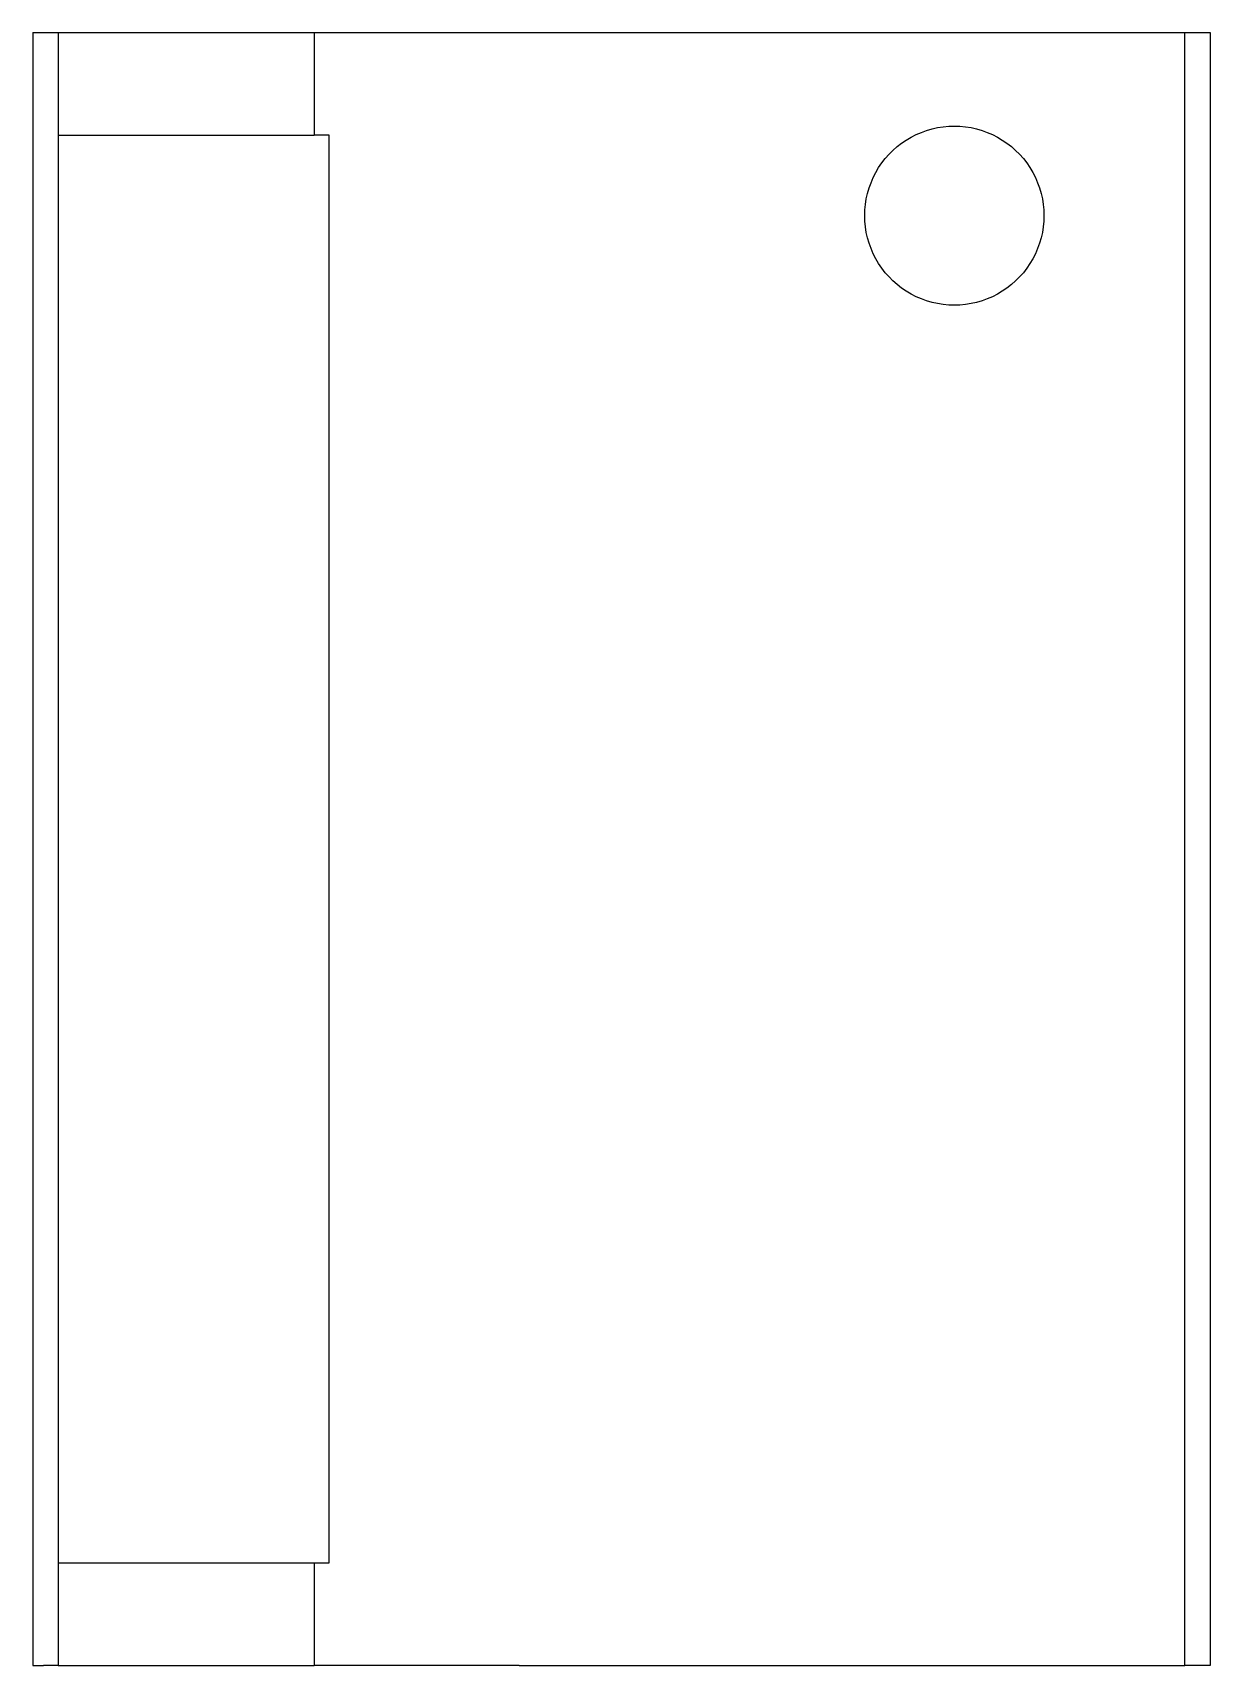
# Model space of a CAD drawing. Header units: metres. Extents: x -46 to 0, y 0 to 63.8.
import ezdxf

# ---------------------------------------------------------------- set-up
doc = ezdxf.new("R2010")
doc.units = ezdxf.units.M

msp = doc.modelspace()

# ---------------------------------------------------------------- linework, layer by layer
for points in [[(-46, 63.8), (-46, 62.524), (-46, 61.248), (-46, 59.972), (-46, 58.696), (-46, 57.42), (-46, 56.144), (-46, 54.868), (-46, 53.592), (-46, 52.316), (-46, 51.04), (-46, 49.764), (-46, 48.488), (-46, 47.212), (-46, 45.936), (-46, 44.66), (-46, 43.384), (-46, 42.108), (-46, 40.832), (-46, 39.556), (-46, 38.28), (-46, 37.004), (-46, 35.728), (-46, 34.452), (-46, 33.176), (-46, 31.9), (-46, 30.624), (-46, 29.348), (-46, 28.072), (-46, 26.796), (-46, 25.52), (-46, 24.244), (-46, 22.968), (-46, 21.692), (-46, 20.416), (-46, 19.14), (-46, 17.864), (-46, 16.588), (-46, 15.312), (-46, 14.036), (-46, 12.76), (-46, 11.484), (-46, 10.208), (-46, 8.932), (-46, 7.656), (-46, 6.38), (-46, 5.104), (-46, 3.828), (-46, 2.552), (-46, 1.276), (-46, 0)], [(-46, 63.8), (-45.999, 63.8), (-45.999, 63.8), (-45.998, 63.8), (-45.997, 63.8), (-45.995, 63.8), (-45.993, 63.8), (-45.991, 63.8), (-45.988, 63.8), (-45.985, 63.8), (-45.982, 63.8), (-45.979, 63.8), (-45.975, 63.8), (-45.97, 63.8), (-45.966, 63.8), (-45.961, 63.8), (-45.955, 63.8), (-45.95, 63.8), (-45.944, 63.8), (-45.937, 63.8), (-45.93, 63.8), (-45.923, 63.8), (-45.916, 63.8), (-45.908, 63.8), (-45.9, 63.8), (-45.892, 63.8), (-45.883, 63.8), (-45.873, 63.8), (-45.864, 63.8), (-45.854, 63.8), (-45.844, 63.8), (-45.834, 63.8), (-45.823, 63.8), (-45.812, 63.8), (-45.8, 63.8), (-45.788, 63.8), (-45.776, 63.8), (-45.764, 63.8), (-45.751, 63.8), (-45.738, 63.8), (-45.724, 63.8), (-45.71, 63.8), (-45.696, 63.8), (-45.682, 63.8), (-45.667, 63.8), (-45.652, 63.8), (-45.636, 63.8), (-45.621, 63.8), (-45.604, 63.8), (-45.588, 63.8), (-45.571, 63.8)], [(-45.571, 63.8), (-45.55, 63.8), (-45.528, 63.8), (-45.506, 63.8), (-45.485, 63.8), (-45.465, 63.8), (-45.444, 63.8), (-45.424, 63.8), (-45.405, 63.8), (-45.386, 63.8), (-45.368, 63.8), (-45.35, 63.8), (-45.332, 63.8), (-45.315, 63.8), (-45.298, 63.8), (-45.282, 63.8), (-45.267, 63.8), (-45.251, 63.8), (-45.236, 63.8), (-45.222, 63.8), (-45.208, 63.8), (-45.194, 63.8), (-45.181, 63.8), (-45.169, 63.8), (-45.156, 63.8), (-45.144, 63.8), (-45.133, 63.8), (-45.123, 63.8), (-45.112, 63.8), (-45.102, 63.8), (-45.093, 63.8), (-45.084, 63.8), (-45.075, 63.8), (-45.067, 63.8), (-45.06, 63.8), (-45.052, 63.8), (-45.046, 63.8), (-45.04, 63.8), (-45.034, 63.8), (-45.028, 63.8), (-45.024, 63.8), (-45.019, 63.8), (-45.015, 63.8), (-45.011, 63.8), (-45.009, 63.8), (-45.006, 63.8), (-45.004, 63.8), (-45.002, 63.8), (-45.002, 63.8), (-45.001, 63.8), (-45, 63.8)], [(-45, 63.8), (-45, 63.72), (-45, 63.64), (-45, 63.56), (-45, 63.48), (-45, 63.4), (-45, 63.32), (-45, 63.24), (-45, 63.16), (-45, 63.08), (-45, 63), (-45, 62.92), (-45, 62.84), (-45, 62.76), (-45, 62.68), (-45, 62.6), (-45, 62.52), (-45, 62.44), (-45, 62.36), (-45, 62.28), (-45, 62.2), (-45, 62.12), (-45, 62.04), (-45, 61.96), (-45, 61.88), (-45, 61.8), (-45, 61.72), (-45, 61.64), (-45, 61.56), (-45, 61.48), (-45, 61.4), (-45, 61.32), (-45, 61.24), (-45, 61.16), (-45, 61.08), (-45, 61), (-45, 60.92), (-45, 60.84), (-45, 60.76), (-45, 60.68), (-45, 60.6), (-45, 60.52), (-45, 60.44), (-45, 60.36), (-45, 60.28), (-45, 60.2), (-45, 60.12), (-45, 60.04), (-45, 59.96), (-45, 59.88), (-45, 59.8)], [(-45, 63.8), (-44.965, 63.8), (-44.93, 63.8), (-44.895, 63.8), (-44.83, 63.8), (-44.727, 63.8), (-44.623, 63.8), (-44.52, 63.8), (-44.362, 63.8), (-44.195, 63.8), (-44.028, 63.8), (-43.846, 63.8), (-43.624, 63.8), (-43.402, 63.8), (-43.181, 63.8), (-42.928, 63.8), (-42.662, 63.8), (-42.397, 63.8), (-42.127, 63.8), (-41.831, 63.8), (-41.535, 63.8), (-41.239, 63.8), (-40.935, 63.8), (-40.623, 63.8), (-40.312, 63.8), (-40, 63.8), (-39.688, 63.8), (-39.377, 63.8), (-39.065, 63.8), (-38.761, 63.8), (-38.465, 63.8), (-38.169, 63.8), (-37.873, 63.8), (-37.603, 63.8), (-37.338, 63.8), (-37.072, 63.8), (-36.819, 63.8), (-36.598, 63.8), (-36.376, 63.8), (-36.154, 63.8), (-35.972, 63.8), (-35.805, 63.8), (-35.638, 63.8), (-35.48, 63.8), (-35.377, 63.8), (-35.273, 63.8), (-35.17, 63.8), (-35.105, 63.8), (-35.07, 63.8), (-35.035, 63.8), (-35, 63.8)], [(-35, 63.8), (-35, 63.72), (-35, 63.64), (-35, 63.56), (-35, 63.48), (-35, 63.4), (-35, 63.32), (-35, 63.24), (-35, 63.16), (-35, 63.08), (-35, 63), (-35, 62.92), (-35, 62.84), (-35, 62.76), (-35, 62.68), (-35, 62.6), (-35, 62.52), (-35, 62.44), (-35, 62.36), (-35, 62.28), (-35, 62.2), (-35, 62.12), (-35, 62.04), (-35, 61.96), (-35, 61.88), (-35, 61.8), (-35, 61.72), (-35, 61.64), (-35, 61.56), (-35, 61.48), (-35, 61.4), (-35, 61.32), (-35, 61.24), (-35, 61.16), (-35, 61.08), (-35, 61), (-35, 60.92), (-35, 60.84), (-35, 60.76), (-35, 60.68), (-35, 60.6), (-35, 60.52), (-35, 60.44), (-35, 60.36), (-35, 60.28), (-35, 60.2), (-35, 60.12), (-35, 60.04), (-35, 59.96), (-35, 59.88), (-35, 59.8)], [(-35, 63.8), (-34.986, 63.8), (-34.972, 63.8), (-34.958, 63.8), (-34.932, 63.8), (-34.89, 63.8), (-34.848, 63.8), (-34.805, 63.8), (-34.74, 63.8), (-34.67, 63.8), (-34.601, 63.8), (-34.524, 63.8), (-34.427, 63.8), (-34.331, 63.8), (-34.235, 63.8), (-34.121, 63.8), (-33.999, 63.8), (-33.878, 63.8), (-33.753, 63.8), (-33.608, 63.8), (-33.462, 63.8), (-33.317, 63.8), (-33.159, 63.8), (-32.992, 63.8), (-32.824, 63.8), (-32.657, 63.8), (-32.47, 63.8), (-32.282, 63.8), (-32.095, 63.8), (-31.9, 63.8), (-31.695, 63.8), (-31.49, 63.8), (-31.286, 63.8), (-31.068, 63.8), (-30.848, 63.8), (-30.628, 63.8), (-30.405, 63.8), (-30.173, 63.8), (-29.941, 63.8), (-29.709, 63.8), (-29.47, 63.8), (-29.228, 63.8), (-28.987, 63.8), (-28.745, 63.8), (-28.497, 63.8), (-28.249, 63.8), (-28.002, 63.8), (-27.752, 63.8), (-27.502, 63.8), (-27.251, 63.8), (-27, 63.8)], [(-27, 63.8), (-26.48, 63.8), (-25.96, 63.8), (-25.44, 63.8), (-24.92, 63.8), (-24.4, 63.8), (-23.88, 63.8), (-23.36, 63.8), (-22.84, 63.8), (-22.32, 63.8), (-21.8, 63.8), (-21.28, 63.8), (-20.76, 63.8), (-20.24, 63.8), (-19.72, 63.8), (-19.2, 63.8), (-18.68, 63.8), (-18.16, 63.8), (-17.64, 63.8), (-17.12, 63.8), (-16.6, 63.8), (-16.08, 63.8), (-15.56, 63.8), (-15.04, 63.8), (-14.52, 63.8), (-14, 63.8), (-13.48, 63.8), (-12.96, 63.8), (-12.44, 63.8), (-11.92, 63.8), (-11.4, 63.8), (-10.88, 63.8), (-10.36, 63.8), (-9.84, 63.8), (-9.32, 63.8), (-8.8, 63.8), (-8.28, 63.8), (-7.76, 63.8), (-7.24, 63.8), (-6.72, 63.8), (-6.2, 63.8), (-5.68, 63.8), (-5.16, 63.8), (-4.64, 63.8), (-4.12, 63.8), (-3.6, 63.8), (-3.08, 63.8), (-2.56, 63.8), (-2.04, 63.8), (-1.52, 63.8), (-1, 63.8)], [(-1, 0), (-1, 1.276), (-1, 2.552), (-1, 3.828), (-1, 5.104), (-1, 6.38), (-1, 7.656), (-1, 8.932), (-1, 10.208), (-1, 11.484), (-1, 12.76), (-1, 14.036), (-1, 15.312), (-1, 16.588), (-1, 17.864), (-1, 19.14), (-1, 20.416), (-1, 21.692), (-1, 22.968), (-1, 24.244), (-1, 25.52), (-1, 26.796), (-1, 28.072), (-1, 29.348), (-1, 30.624), (-1, 31.9), (-1, 33.176), (-1, 34.452), (-1, 35.728), (-1, 37.004), (-1, 38.28), (-1, 39.556), (-1, 40.832), (-1, 42.108), (-1, 43.384), (-1, 44.66), (-1, 45.936), (-1, 47.212), (-1, 48.488), (-1, 49.764), (-1, 51.04), (-1, 52.316), (-1, 53.592), (-1, 54.868), (-1, 56.144), (-1, 57.42), (-1, 58.696), (-1, 59.972), (-1, 61.248), (-1, 62.524), (-1, 63.8)], [(-1, 63.8), (-0.98, 63.8), (-0.96, 63.8), (-0.94, 63.8), (-0.92, 63.8), (-0.9, 63.8), (-0.88, 63.8), (-0.86, 63.8), (-0.84, 63.8), (-0.82, 63.8), (-0.8, 63.8), (-0.78, 63.8), (-0.76, 63.8), (-0.74, 63.8), (-0.72, 63.8), (-0.7, 63.8), (-0.68, 63.8), (-0.66, 63.8), (-0.64, 63.8), (-0.62, 63.8), (-0.6, 63.8), (-0.58, 63.8), (-0.56, 63.8), (-0.54, 63.8), (-0.52, 63.8), (-0.5, 63.8), (-0.48, 63.8), (-0.46, 63.8), (-0.44, 63.8), (-0.42, 63.8), (-0.4, 63.8), (-0.38, 63.8), (-0.36, 63.8), (-0.34, 63.8), (-0.32, 63.8), (-0.3, 63.8), (-0.28, 63.8), (-0.26, 63.8), (-0.24, 63.8), (-0.22, 63.8), (-0.2, 63.8), (-0.18, 63.8), (-0.16, 63.8), (-0.14, 63.8), (-0.12, 63.8), (-0.1, 63.8), (-0.08, 63.8), (-0.06, 63.8), (-0.04, 63.8), (-0.02, 63.8), (0, 63.8)], [(0, 63.8), (0, 62.524), (0, 61.248), (0, 59.972), (0, 58.696), (0, 57.42), (0, 56.144), (0, 54.868), (0, 53.592), (0, 52.316), (0, 51.04), (0, 49.764), (0, 48.488), (0, 47.212), (0, 45.936), (0, 44.66), (0, 43.384), (0, 42.108), (0, 40.832), (0, 39.556), (0, 38.28), (0, 37.004), (0, 35.728), (0, 34.452), (0, 33.176), (0, 31.9), (0, 30.624), (0, 29.348), (0, 28.072), (0, 26.796), (0, 25.52), (0, 24.244), (0, 22.968), (0, 21.692), (0, 20.416), (0, 19.14), (0, 17.864), (0, 16.588), (0, 15.312), (0, 14.036), (0, 12.76), (0, 11.484), (0, 10.208), (0, 8.932), (0, 7.656), (0, 6.38), (0, 5.104), (0, 3.828), (0, 2.552), (0, 1.276), (0, 0)], [(-13.5, 56.65), (-13.493, 56.87), (-13.472, 57.089), (-13.438, 57.306), (-13.39, 57.52), (-13.329, 57.732), (-13.254, 57.938), (-13.167, 58.14), (-13.067, 58.336), (-12.955, 58.525), (-12.832, 58.707), (-12.697, 58.881), (-12.551, 59.046), (-12.396, 59.201), (-12.231, 59.347), (-12.057, 59.482), (-11.875, 59.605), (-11.686, 59.717), (-11.49, 59.817), (-11.288, 59.904), (-11.082, 59.979), (-10.87, 60.04), (-10.656, 60.088), (-10.439, 60.122), (-10.22, 60.143), (-10, 60.15), (-9.78, 60.143), (-9.561, 60.122), (-9.344, 60.088), (-9.13, 60.04), (-8.918, 59.979), (-8.712, 59.904), (-8.51, 59.817), (-8.314, 59.717), (-8.125, 59.605), (-7.943, 59.482), (-7.769, 59.347), (-7.604, 59.201), (-7.449, 59.046), (-7.303, 58.881), (-7.168, 58.707), (-7.045, 58.525), (-6.933, 58.336), (-6.833, 58.14), (-6.746, 57.938), (-6.671, 57.732), (-6.61, 57.52), (-6.562, 57.306), (-6.528, 57.089), (-6.507, 56.87), (-6.5, 56.65)], [(-45, 59.8), (-45, 58.684), (-45, 57.568), (-45, 56.452), (-45, 55.336), (-45, 54.22), (-45, 53.104), (-45, 51.988), (-45, 50.872), (-45, 49.756), (-45, 48.64), (-45, 47.524), (-45, 46.408), (-45, 45.292), (-45, 44.176), (-45, 43.06), (-45, 41.944), (-45, 40.828), (-45, 39.712), (-45, 38.596), (-45, 37.48), (-45, 36.364), (-45, 35.248), (-45, 34.132), (-45, 33.016), (-45, 31.9), (-45, 30.784), (-45, 29.668), (-45, 28.552), (-45, 27.436), (-45, 26.32), (-45, 25.204), (-45, 24.088), (-45, 22.972), (-45, 21.856), (-45, 20.74), (-45, 19.624), (-45, 18.508), (-45, 17.392), (-45, 16.276), (-45, 15.16), (-45, 14.044), (-45, 12.928), (-45, 11.812), (-45, 10.696), (-45, 9.58), (-45, 8.464), (-45, 7.348), (-45, 6.232), (-45, 5.116), (-45, 4)], [(-45, 59.8), (-44.965, 59.8), (-44.93, 59.8), (-44.895, 59.8), (-44.83, 59.8), (-44.727, 59.8), (-44.623, 59.8), (-44.52, 59.8), (-44.362, 59.8), (-44.195, 59.8), (-44.028, 59.8), (-43.846, 59.8), (-43.624, 59.8), (-43.402, 59.8), (-43.181, 59.8), (-42.928, 59.8), (-42.662, 59.8), (-42.397, 59.8), (-42.127, 59.8), (-41.831, 59.8), (-41.535, 59.8), (-41.239, 59.8), (-40.935, 59.8), (-40.623, 59.8), (-40.312, 59.8), (-40, 59.8), (-39.688, 59.8), (-39.377, 59.8), (-39.065, 59.8), (-38.761, 59.8), (-38.465, 59.8), (-38.169, 59.8), (-37.873, 59.8), (-37.603, 59.8), (-37.338, 59.8), (-37.072, 59.8), (-36.819, 59.8), (-36.598, 59.8), (-36.376, 59.8), (-36.154, 59.8), (-35.972, 59.8), (-35.805, 59.8), (-35.638, 59.8), (-35.48, 59.8), (-35.377, 59.8), (-35.273, 59.8), (-35.17, 59.8), (-35.105, 59.8), (-35.07, 59.8), (-35.035, 59.8), (-35, 59.8)], [(-34.416, 59.8), (-34.438, 59.8), (-34.461, 59.8), (-34.483, 59.8), (-34.505, 59.8), (-34.525, 59.8), (-34.546, 59.8), (-34.567, 59.8), (-34.586, 59.8), (-34.605, 59.8), (-34.624, 59.8), (-34.643, 59.8), (-34.66, 59.8), (-34.678, 59.8), (-34.695, 59.8), (-34.712, 59.8), (-34.728, 59.8), (-34.743, 59.8), (-34.759, 59.8), (-34.773, 59.8), (-34.787, 59.8), (-34.802, 59.8), (-34.815, 59.8), (-34.828, 59.8), (-34.84, 59.8), (-34.853, 59.8), (-34.864, 59.8), (-34.875, 59.8), (-34.885, 59.8), (-34.896, 59.8), (-34.905, 59.8), (-34.914, 59.8), (-34.923, 59.8), (-34.931, 59.8), (-34.939, 59.8), (-34.946, 59.8), (-34.953, 59.8), (-34.959, 59.8), (-34.965, 59.8), (-34.971, 59.8), (-34.976, 59.8), (-34.98, 59.8), (-34.984, 59.8), (-34.988, 59.8), (-34.991, 59.8), (-34.993, 59.8), (-34.996, 59.8), (-34.997, 59.8), (-34.998, 59.8), (-34.999, 59.8), (-35, 59.8)], [(-34.416, 4), (-34.416, 5.116), (-34.416, 6.232), (-34.416, 7.348), (-34.416, 8.464), (-34.416, 9.58), (-34.416, 10.696), (-34.416, 11.812), (-34.416, 12.928), (-34.416, 14.044), (-34.416, 15.16), (-34.416, 16.276), (-34.416, 17.392), (-34.416, 18.508), (-34.416, 19.624), (-34.416, 20.74), (-34.416, 21.856), (-34.416, 22.972), (-34.416, 24.088), (-34.416, 25.204), (-34.416, 26.32), (-34.416, 27.436), (-34.416, 28.552), (-34.416, 29.668), (-34.416, 30.784), (-34.416, 31.9), (-34.416, 33.016), (-34.416, 34.132), (-34.416, 35.248), (-34.416, 36.364), (-34.416, 37.48), (-34.416, 38.596), (-34.416, 39.712), (-34.416, 40.828), (-34.416, 41.944), (-34.416, 43.06), (-34.416, 44.176), (-34.416, 45.292), (-34.416, 46.408), (-34.416, 47.524), (-34.416, 48.64), (-34.416, 49.756), (-34.416, 50.872), (-34.416, 51.988), (-34.416, 53.104), (-34.416, 54.22), (-34.416, 55.336), (-34.416, 56.452), (-34.416, 57.568), (-34.416, 58.684), (-34.416, 59.8)], [(-6.5, 56.65), (-6.507, 56.43), (-6.528, 56.211), (-6.562, 55.994), (-6.61, 55.78), (-6.671, 55.568), (-6.746, 55.362), (-6.833, 55.16), (-6.933, 54.964), (-7.045, 54.775), (-7.168, 54.593), (-7.303, 54.419), (-7.449, 54.254), (-7.604, 54.099), (-7.769, 53.953), (-7.943, 53.818), (-8.125, 53.695), (-8.314, 53.583), (-8.51, 53.483), (-8.712, 53.396), (-8.918, 53.321), (-9.13, 53.26), (-9.344, 53.212), (-9.561, 53.178), (-9.78, 53.157), (-10, 53.15), (-10.22, 53.157), (-10.439, 53.178), (-10.656, 53.212), (-10.87, 53.26), (-11.082, 53.321), (-11.288, 53.396), (-11.49, 53.483), (-11.686, 53.583), (-11.875, 53.695), (-12.057, 53.818), (-12.231, 53.953), (-12.396, 54.099), (-12.551, 54.254), (-12.697, 54.419), (-12.832, 54.593), (-12.955, 54.775), (-13.067, 54.964), (-13.167, 55.16), (-13.254, 55.362), (-13.329, 55.568), (-13.39, 55.78), (-13.438, 55.994), (-13.472, 56.211), (-13.493, 56.43), (-13.5, 56.65)], [(-45, 4), (-45, 3.92), (-45, 3.84), (-45, 3.76), (-45, 3.68), (-45, 3.6), (-45, 3.52), (-45, 3.44), (-45, 3.36), (-45, 3.28), (-45, 3.2), (-45, 3.12), (-45, 3.04), (-45, 2.96), (-45, 2.88), (-45, 2.8), (-45, 2.72), (-45, 2.64), (-45, 2.56), (-45, 2.48), (-45, 2.4), (-45, 2.32), (-45, 2.24), (-45, 2.16), (-45, 2.08), (-45, 2), (-45, 1.92), (-45, 1.84), (-45, 1.76), (-45, 1.68), (-45, 1.6), (-45, 1.52), (-45, 1.44), (-45, 1.36), (-45, 1.28), (-45, 1.2), (-45, 1.12), (-45, 1.04), (-45, 0.96), (-45, 0.88), (-45, 0.8), (-45, 0.72), (-45, 0.64), (-45, 0.56), (-45, 0.48), (-45, 0.4), (-45, 0.32), (-45, 0.24), (-45, 0.16), (-45, 0.08), (-45, 0)], [(-45, 4), (-44.965, 4), (-44.93, 4), (-44.895, 4), (-44.83, 4), (-44.727, 4), (-44.623, 4), (-44.52, 4), (-44.362, 4), (-44.195, 4), (-44.028, 4), (-43.846, 4), (-43.624, 4), (-43.402, 4), (-43.181, 4), (-42.928, 4), (-42.662, 4), (-42.397, 4), (-42.127, 4), (-41.831, 4), (-41.535, 4), (-41.239, 4), (-40.935, 4), (-40.623, 4), (-40.312, 4), (-40, 4), (-39.688, 4), (-39.377, 4), (-39.065, 4), (-38.761, 4), (-38.465, 4), (-38.169, 4), (-37.873, 4), (-37.603, 4), (-37.338, 4), (-37.072, 4), (-36.819, 4), (-36.598, 4), (-36.376, 4), (-36.154, 4), (-35.972, 4), (-35.805, 4), (-35.638, 4), (-35.48, 4), (-35.377, 4), (-35.273, 4), (-35.17, 4), (-35.105, 4), (-35.07, 4), (-35.035, 4), (-35, 4)], [(-35, 4), (-35, 3.92), (-35, 3.84), (-35, 3.76), (-35, 3.68), (-35, 3.6), (-35, 3.52), (-35, 3.44), (-35, 3.36), (-35, 3.28), (-35, 3.2), (-35, 3.12), (-35, 3.04), (-35, 2.96), (-35, 2.88), (-35, 2.8), (-35, 2.72), (-35, 2.64), (-35, 2.56), (-35, 2.48), (-35, 2.4), (-35, 2.32), (-35, 2.24), (-35, 2.16), (-35, 2.08), (-35, 2), (-35, 1.92), (-35, 1.84), (-35, 1.76), (-35, 1.68), (-35, 1.6), (-35, 1.52), (-35, 1.44), (-35, 1.36), (-35, 1.28), (-35, 1.2), (-35, 1.12), (-35, 1.04), (-35, 0.96), (-35, 0.88), (-35, 0.8), (-35, 0.72), (-35, 0.64), (-35, 0.56), (-35, 0.48), (-35, 0.4), (-35, 0.32), (-35, 0.24), (-35, 0.16), (-35, 0.08), (-35, 0)], [(-35, 4), (-34.999, 4), (-34.998, 4), (-34.997, 4), (-34.996, 4), (-34.993, 4), (-34.991, 4), (-34.988, 4), (-34.984, 4), (-34.98, 4), (-34.976, 4), (-34.971, 4), (-34.965, 4), (-34.959, 4), (-34.953, 4), (-34.946, 4), (-34.939, 4), (-34.931, 4), (-34.923, 4), (-34.914, 4), (-34.905, 4), (-34.896, 4), (-34.885, 4), (-34.875, 4), (-34.864, 4), (-34.853, 4), (-34.84, 4), (-34.828, 4), (-34.815, 4), (-34.802, 4), (-34.787, 4), (-34.773, 4), (-34.759, 4), (-34.743, 4), (-34.728, 4), (-34.712, 4), (-34.695, 4), (-34.678, 4), (-34.66, 4), (-34.643, 4), (-34.624, 4), (-34.605, 4), (-34.586, 4), (-34.567, 4), (-34.546, 4), (-34.525, 4), (-34.505, 4), (-34.483, 4), (-34.461, 4), (-34.438, 4), (-34.416, 4)], [(-46, 0), (-45.999, 0), (-45.999, 0), (-45.998, 0), (-45.997, 0), (-45.995, 0), (-45.993, 0), (-45.991, 0), (-45.988, 0), (-45.985, 0), (-45.982, 0), (-45.979, 0), (-45.975, 0), (-45.97, 0), (-45.966, 0), (-45.961, 0), (-45.955, 0), (-45.95, 0), (-45.944, 0), (-45.937, 0), (-45.93, 0), (-45.923, 0), (-45.916, 0), (-45.908, 0), (-45.9, 0), (-45.892, 0), (-45.883, 0), (-45.873, 0), (-45.864, 0), (-45.854, 0), (-45.844, 0), (-45.834, 0), (-45.823, 0), (-45.812, 0), (-45.8, 0), (-45.788, 0), (-45.776, 0), (-45.764, 0), (-45.751, 0), (-45.738, 0), (-45.724, 0), (-45.71, 0), (-45.696, 0), (-45.682, 0), (-45.667, 0), (-45.652, 0), (-45.636, 0), (-45.621, 0), (-45.604, 0), (-45.588, 0), (-45.571, 0)], [(-45, 0), (-45.001, 0), (-45.002, 0), (-45.002, 0), (-45.004, 0), (-45.006, 0), (-45.009, 0), (-45.011, 0), (-45.015, 0), (-45.019, 0), (-45.024, 0), (-45.028, 0), (-45.034, 0), (-45.04, 0), (-45.046, 0), (-45.052, 0), (-45.06, 0), (-45.067, 0), (-45.075, 0), (-45.084, 0), (-45.093, 0), (-45.102, 0), (-45.112, 0), (-45.123, 0), (-45.133, 0), (-45.144, 0), (-45.156, 0), (-45.169, 0), (-45.181, 0), (-45.194, 0), (-45.208, 0), (-45.222, 0), (-45.236, 0), (-45.251, 0), (-45.267, 0), (-45.282, 0), (-45.298, 0), (-45.315, 0), (-45.332, 0), (-45.35, 0), (-45.368, 0), (-45.386, 0), (-45.405, 0), (-45.424, 0), (-45.444, 0), (-45.465, 0), (-45.485, 0), (-45.506, 0), (-45.528, 0), (-45.55, 0), (-45.571, 0)], [(-45, 0), (-44.965, 0), (-44.93, 0), (-44.895, 0), (-44.83, 0), (-44.727, 0), (-44.623, 0), (-44.52, 0), (-44.362, 0), (-44.195, 0), (-44.028, 0), (-43.846, 0), (-43.624, 0), (-43.402, 0), (-43.181, 0), (-42.928, 0), (-42.662, 0), (-42.397, 0), (-42.127, 0), (-41.831, 0), (-41.535, 0), (-41.239, 0), (-40.935, 0), (-40.623, 0), (-40.312, 0), (-40, 0), (-39.688, 0), (-39.377, 0), (-39.065, 0), (-38.761, 0), (-38.465, 0), (-38.169, 0), (-37.873, 0), (-37.603, 0), (-37.338, 0), (-37.072, 0), (-36.819, 0), (-36.598, 0), (-36.376, 0), (-36.154, 0), (-35.972, 0), (-35.805, 0), (-35.638, 0), (-35.48, 0), (-35.377, 0), (-35.273, 0), (-35.17, 0), (-35.105, 0), (-35.07, 0), (-35.035, 0), (-35, 0)], [(-27, 0), (-27.251, 0), (-27.502, 0), (-27.752, 0), (-28.002, 0), (-28.249, 0), (-28.497, 0), (-28.745, 0), (-28.987, 0), (-29.228, 0), (-29.47, 0), (-29.709, 0), (-29.941, 0), (-30.173, 0), (-30.405, 0), (-30.628, 0), (-30.848, 0), (-31.068, 0), (-31.286, 0), (-31.49, 0), (-31.695, 0), (-31.9, 0), (-32.095, 0), (-32.282, 0), (-32.47, 0), (-32.657, 0), (-32.824, 0), (-32.992, 0), (-33.159, 0), (-33.317, 0), (-33.462, 0), (-33.608, 0), (-33.753, 0), (-33.878, 0), (-33.999, 0), (-34.121, 0), (-34.235, 0), (-34.331, 0), (-34.427, 0), (-34.524, 0), (-34.601, 0), (-34.67, 0), (-34.74, 0), (-34.805, 0), (-34.848, 0), (-34.89, 0), (-34.932, 0), (-34.958, 0), (-34.972, 0), (-34.986, 0), (-35, 0)], [(-27, 0), (-26.48, 0), (-25.96, 0), (-25.44, 0), (-24.92, 0), (-24.4, 0), (-23.88, 0), (-23.36, 0), (-22.84, 0), (-22.32, 0), (-21.8, 0), (-21.28, 0), (-20.76, 0), (-20.24, 0), (-19.72, 0), (-19.2, 0), (-18.68, 0), (-18.16, 0), (-17.64, 0), (-17.12, 0), (-16.6, 0), (-16.08, 0), (-15.56, 0), (-15.04, 0), (-14.52, 0), (-14, 0), (-13.48, 0), (-12.96, 0), (-12.44, 0), (-11.92, 0), (-11.4, 0), (-10.88, 0), (-10.36, 0), (-9.84, 0), (-9.32, 0), (-8.8, 0), (-8.28, 0), (-7.76, 0), (-7.24, 0), (-6.72, 0), (-6.2, 0), (-5.68, 0), (-5.16, 0), (-4.64, 0), (-4.12, 0), (-3.6, 0), (-3.08, 0), (-2.56, 0), (-2.04, 0), (-1.52, 0), (-1, 0)], [(0, 0), (-0.02, 0), (-0.04, 0), (-0.06, 0), (-0.08, 0), (-0.1, 0), (-0.12, 0), (-0.14, 0), (-0.16, 0), (-0.18, 0), (-0.2, 0), (-0.22, 0), (-0.24, 0), (-0.26, 0), (-0.28, 0), (-0.3, 0), (-0.32, 0), (-0.34, 0), (-0.36, 0), (-0.38, 0), (-0.4, 0), (-0.42, 0), (-0.44, 0), (-0.46, 0), (-0.48, 0), (-0.5, 0), (-0.52, 0), (-0.54, 0), (-0.56, 0), (-0.58, 0), (-0.6, 0), (-0.62, 0), (-0.64, 0), (-0.66, 0), (-0.68, 0), (-0.7, 0), (-0.72, 0), (-0.74, 0), (-0.76, 0), (-0.78, 0), (-0.8, 0), (-0.82, 0), (-0.84, 0), (-0.86, 0), (-0.88, 0), (-0.9, 0), (-0.92, 0), (-0.94, 0), (-0.96, 0), (-0.98, 0), (-1, 0)]]:
    msp.add_lwpolyline(points)

doc.saveas('drawing.dxf')
